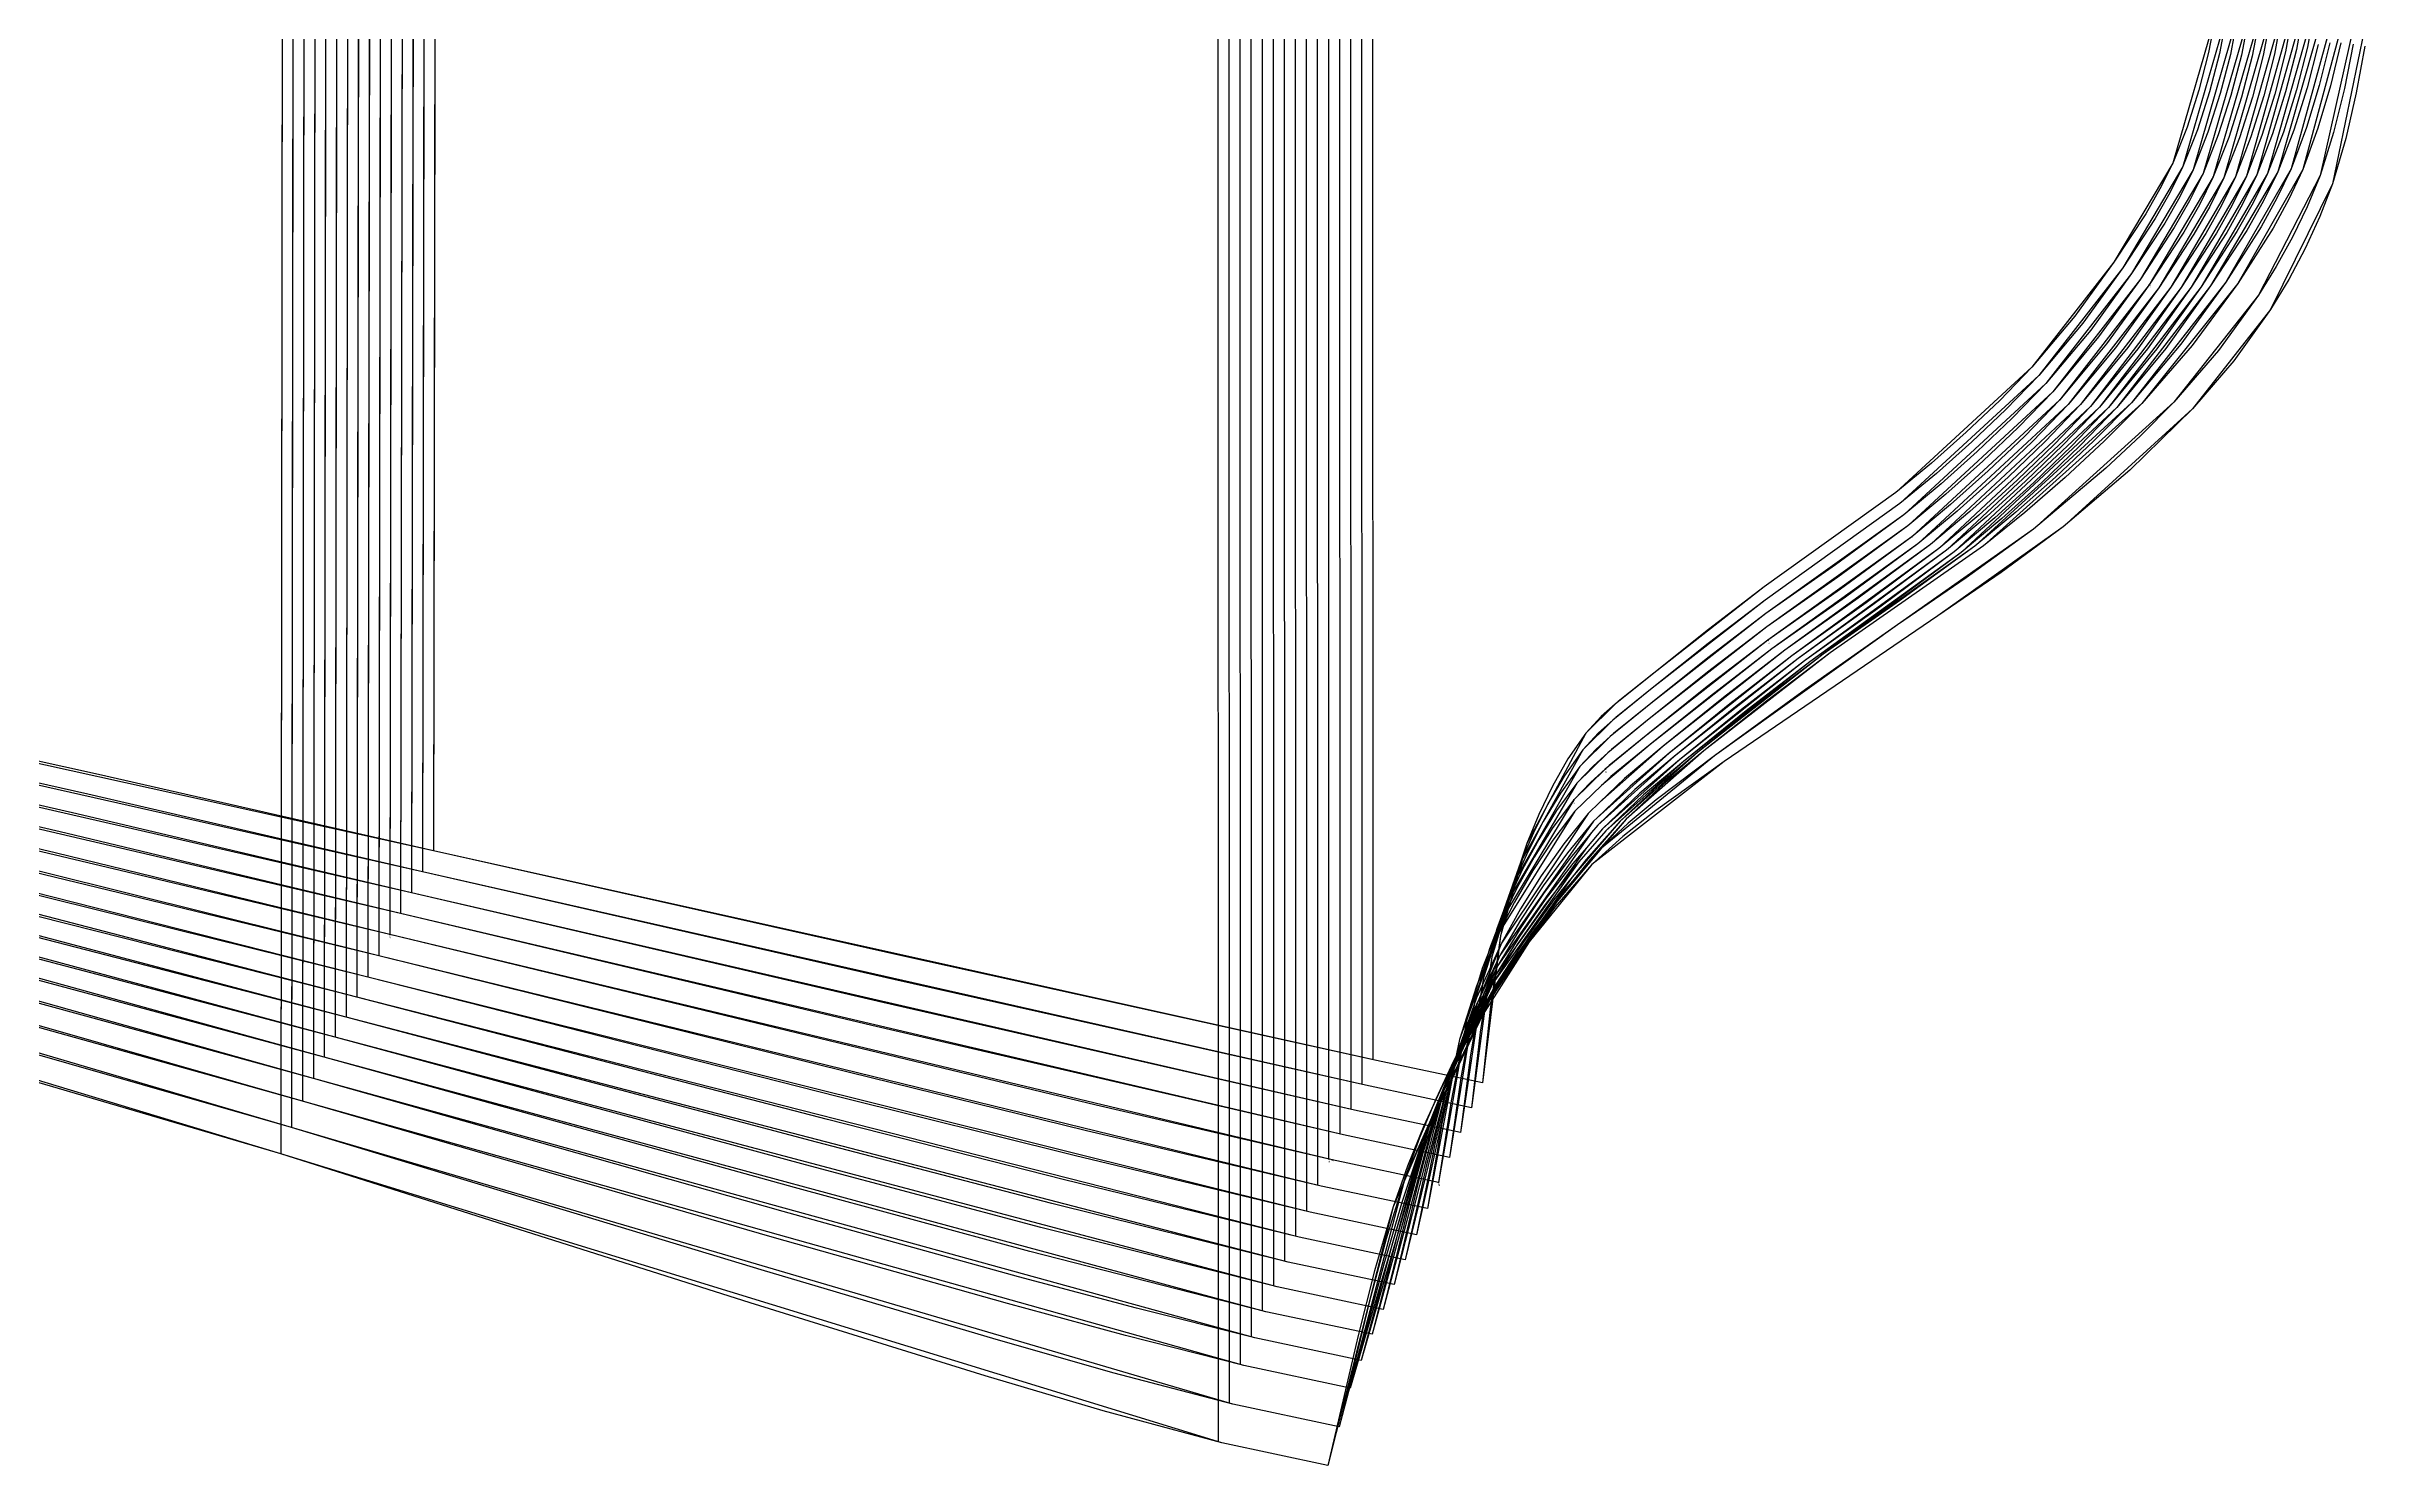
# Model space of a CAD drawing. Extents: x -839 to 1721, y -537 to 682.
# Drawn here: x 1036.1 to 1457.2, y -536.1 to -279.2 of the extents above; entities that cross this region are included whole.
import ezdxf
from ezdxf.enums import TextEntityAlignment as Align

# ---------------------------------------------------------------- set-up
doc = ezdxf.new("R2010")
doc.units = 0

# ---------------------------------------------------------------- blocks, each defined once
blk = doc.blocks.new('GMG1016S19-ST_42')
at = {"layer": '1'}
for points in [[(1428.7297, -273.4133), (1420.9269, -300.3144), (1410.2741, -318.2214), (1395.4329, -337.274), (1370.8177, -359.9485), (1346.9519, -377.0529), (1326.985, -392.6282), (1320.0177, -398.239), (1314.6787, -403.5095), (1304.031, -423.4993), (1299.2177, -440.1973), (1296.0173, -466.8368)], [(1296.0173, -466.8368), (1276.8022, -462.7576), (1106.1116, -424.8125), (984.7479, -398.0206), (865.0707, -378.1273), (792.4191, -367.1037)]]:
    blk.add_lwpolyline(points, dxfattribs=at)
at = {"layer": '8'}
blk.add_line((1106.6704, -109.9084), (1106.1116, -424.8125), dxfattribs=at)
blk.add_lwpolyline([(1276.1342, -71.6458), (1276.0986, -267.3274), (1276.1392, -462.6026)], dxfattribs=at)
at = {"layer": '84'}
for points in [[(1428.7297, -273.4133), (1427.4165, -280.3094), (1425.6436, -287.1039), (1423.5024, -293.7892), (1420.9269, -300.3144), (1418.6104, -304.9804), (1416.0247, -309.5016), (1410.2741, -318.2214), (1403.1875, -328.0156), (1395.4329, -337.274), (1389.5985, -343.276), (1383.5279, -349.0418), (1377.2769, -354.6196), (1370.8177, -359.9485), (1346.9519, -377.0529), (1336.8706, -384.7186), (1326.985, -392.6282), (1320.5308, -397.7767), (1320.0177, -398.239), (1317.4828, -400.525), (1314.6787, -403.5095), (1311.4605, -408.1679), (1308.6792, -413.1133), (1306.2078, -418.239), (1304.031, -423.4993), (1301.2471, -431.7366), (1299.2177, -440.1973), (1297.3558, -453.4764), (1296.0173, -466.8368)], [(1296.0173, -466.8368), (1276.8022, -462.7576), (1191.4226, -443.9413), (1106.1116, -424.8125), (1045.5123, -411.0152), (1015.172, -404.3223), (984.7479, -398.0206), (954.8978, -392.6637), (924.9792, -387.6904), (865.0707, -378.1273), (792.4191, -367.1037)]]:
    blk.add_lwpolyline(points, dxfattribs=at)
at = {"layer": '85'}
for points in [[(1276.1342, -71.6458), (1276.0986, -267.3274), (1276.1392, -462.6026)], [(1106.6704, -109.9084), (1106.1116, -424.8125)]]:
    blk.add_lwpolyline(points, dxfattribs=at)
at = {"layer": '1', "flags": 2}
blk.add_attdef('Dependency', text='', height=0.25, dxfattribs=at).set_placement((1296.0173, -466.8368), (1320.0177, -398.239), align=Align.ALIGNED)
blk = doc.blocks.new('GMG1016S19-ST_44')
at = {"layer": '1'}
for points in [[(1430.7313, -273.4133), (1422.7633, -300.9316), (1411.8743, -319.2527), (1396.7029, -338.7471), (1371.5315, -361.9526), (1347.1272, -379.4608), (1326.7157, -395.3968), (1319.5758, -401.1702), (1314.1326, -406.527), (1302.8905, -426.9156), (1297.7013, -444.0048), (1294.0183, -471.3377)], [(1294.0183, -471.3377), (1274.8032, -467.2584), (1104.133, -428.6047), (982.7794, -401.3099), (863.0844, -380.9239), (790.4201, -369.6031)]]:
    blk.add_lwpolyline(points, dxfattribs=at)
at = {"layer": '8'}
blk.add_line((1104.6918, -106.1136), (1104.133, -428.6047), dxfattribs=at)
blk.add_lwpolyline([(1274.1352, -67.1449), (1274.0996, -267.3325), (1274.1402, -467.1035)], dxfattribs=at)
at = {"layer": '84'}
for points in [[(1430.7313, -273.4133), (1429.3901, -280.4669), (1427.5791, -287.4188), (1425.3922, -294.2565), (1422.7633, -300.9316), (1420.396, -305.7043), (1417.7519, -310.3322), (1411.8743, -319.2527), (1404.6302, -329.2729), (1396.7029, -338.7471), (1390.7364, -344.8914), (1384.5287, -350.7893), (1378.1355, -356.4967), (1371.5315, -361.9526), (1347.1272, -379.4608), (1336.8198, -387.3043), (1326.7157, -395.3968), (1320.127, -400.6723), (1319.5758, -401.1702), (1317.0078, -403.4841), (1314.1326, -406.527), (1310.7721, -411.2819), (1307.8384, -416.3213), (1305.2146, -421.5486), (1302.8905, -426.9156), (1299.9111, -435.3383), (1297.7013, -444.0048), (1295.5905, -457.6242), (1294.0183, -471.3377)], [(1294.0183, -471.3377), (1274.8032, -467.2584), (1189.4236, -448.1272), (1104.133, -428.6047), (1043.5413, -414.556), (1013.201, -407.7361), (982.7794, -401.3099), (952.9242, -395.8311), (923.0005, -390.7333), (863.0844, -380.9239), (790.4201, -369.6031)]]:
    blk.add_lwpolyline(points, dxfattribs=at)
at = {"layer": '85'}
for points in [[(1274.1352, -67.1449), (1274.0996, -267.3325), (1274.1402, -467.1035)], [(1104.6918, -106.1136), (1104.133, -428.6047)]]:
    blk.add_lwpolyline(points, dxfattribs=at)
at = {"layer": '1', "flags": 2}
blk.add_attdef('Dependency', text='', height=0.25, dxfattribs=at).set_placement((1294.0183, -471.3377), (1319.5758, -401.1702), align=Align.ALIGNED)
blk = doc.blocks.new('GMG1016S19-ST_46')
at = {"layer": '1'}
for points in [[(1432.7302, -273.4133), (1424.5946, -301.5489), (1413.4694, -320.2839), (1397.9653, -340.2229), (1372.2401, -363.9592), (1347.2973, -381.8687), (1326.4389, -398.1628), (1319.1211, -404.1064), (1313.5839, -409.5446), (1301.7551, -430.3319), (1296.1798, -447.8148), (1292.0168, -475.8386)], [(1292.0168, -475.8386), (1272.8017, -471.7619), (1102.1543, -432.3995), (980.8084, -404.5992), (861.0982, -383.7204), (788.4186, -372.1024)]]:
    blk.add_lwpolyline(points, dxfattribs=at)
at = {"layer": '8'}
blk.add_line((1102.7131, -102.3189), (1102.1543, -432.3995), dxfattribs=at)
blk.add_lwpolyline([(1272.1337, -62.6415), (1272.0956, -267.3376), (1272.1387, -471.6044)], dxfattribs=at)
at = {"layer": '84'}
for points in [[(1432.7302, -273.4133), (1431.3612, -280.6243), (1429.5146, -287.7312), (1427.2819, -294.7239), (1424.5946, -301.5489), (1422.1765, -306.4282), (1419.474, -311.1628), (1413.4694, -320.2839), (1406.0678, -330.5328), (1397.9653, -340.2229), (1391.8693, -346.5068), (1385.5243, -352.5394), (1378.9864, -358.3712), (1372.2401, -363.9592), (1359.8627, -373.0372), (1347.2973, -381.8687), (1336.7665, -389.8875), (1326.4389, -398.1628), (1319.7206, -403.568), (1319.1211, -404.1064), (1316.5354, -406.4432), (1313.5839, -409.5446), (1310.0838, -414.3934), (1307.0002, -419.5319), (1304.2266, -424.8582), (1301.7551, -430.3319), (1298.5725, -438.9451), (1296.1798, -447.8148), (1293.8227, -461.7746), (1292.0168, -475.8386)], [(1292.0168, -475.8386), (1272.8017, -471.7619), (1187.4399, -452.2496), (1102.1543, -432.3995), (1041.5677, -418.0993), (1011.2299, -411.1524), (980.8084, -404.5992), (950.9532, -398.9959), (921.0244, -393.7763), (861.0982, -383.7204), (788.4186, -372.1024)]]:
    blk.add_lwpolyline(points, dxfattribs=at)
at = {"layer": '85'}
for points in [[(1272.1337, -62.6415), (1272.0956, -267.3376), (1272.1387, -471.6044)], [(1102.7131, -102.3189), (1102.1543, -432.3995)]]:
    blk.add_lwpolyline(points, dxfattribs=at)
at = {"layer": '1', "flags": 2}
blk.add_attdef('Dependency', text='', height=0.25, dxfattribs=at).set_placement((1292.0168, -475.8386), (1319.1211, -404.1064), align=Align.ALIGNED)
blk = doc.blocks.new('GMG1016S19-ST_48')
at = {"layer": '1'}
for points in [[(1434.7317, -273.4133), (1426.4285, -302.1661), (1415.0696, -321.3151), (1399.2353, -341.6961), (1372.9564, -365.9633), (1347.4726, -384.2767), (1326.1696, -400.9289), (1318.6614, -407.0528), (1313.0378, -412.5621), (1300.6198, -433.7457), (1294.666, -451.6248), (1290.0178, -480.3395)], [(1290.0178, -480.3395), (1270.8027, -476.2602), (1100.1756, -436.1892), (978.8398, -407.8859), (859.1144, -386.5169), (786.4196, -374.6018)]]:
    blk.add_lwpolyline(points, dxfattribs=at)
at = {"layer": '8'}
blk.add_line((1100.7344, -98.5241), (1100.1756, -436.1892), dxfattribs=at)
blk.add_lwpolyline([(1270.1347, -58.1407), (1270.0966, -267.3427), (1270.1398, -476.1053)], dxfattribs=at)
at = {"layer": '84'}
for points in [[(1434.7317, -273.4133), (1433.3348, -280.7818), (1431.4501, -288.0462), (1429.1691, -295.1912), (1426.4285, -302.1661), (1423.9596, -307.1546), (1421.2012, -311.9908), (1415.0696, -321.3151), (1407.5106, -331.7901), (1399.2353, -341.6961), (1393.0072, -348.1198), (1386.5251, -354.2894), (1379.8449, -360.2482), (1372.9564, -365.9633), (1360.3097, -375.2444), (1347.4726, -384.2767), (1336.7157, -392.4707), (1326.1696, -400.9289), (1319.3167, -406.461), (1318.6614, -407.0528), (1316.063, -409.4023), (1313.0378, -412.5621), (1309.3955, -417.5075), (1306.162, -422.7399), (1303.236, -428.1653), (1300.6198, -433.7457), (1297.239, -442.5468), (1294.666, -451.6248), (1292.06, -465.925), (1290.0178, -480.3395)], [(1290.0178, -480.3395), (1270.8027, -476.2602), (1185.4409, -456.4355), (1100.1756, -436.1892), (1039.5941, -421.635), (1009.2589, -414.5661), (978.8398, -407.8859), (948.9822, -402.1608), (919.0508, -396.8192), (859.1144, -386.5169), (786.4196, -374.6018)]]:
    blk.add_lwpolyline(points, dxfattribs=at)
at = {"layer": '85'}
for points in [[(1270.1347, -58.1407), (1270.0966, -267.3427), (1270.1398, -476.1053)], [(1100.7344, -98.5241), (1100.1756, -436.1892)]]:
    blk.add_lwpolyline(points, dxfattribs=at)
at = {"layer": '1', "flags": 2}
blk.add_attdef('Dependency', text='', height=0.25, dxfattribs=at).set_placement((1290.0178, -480.3395), (1318.6614, -407.0528), align=Align.ALIGNED)
blk = doc.blocks.new('GMG1016S19-ST_50')
at = {"layer": '1'}
for points in [[(1436.7333, -273.4133), (1428.2649, -302.7833), (1416.6673, -322.3464), (1400.5027, -343.1693), (1373.6701, -367.9673), (1347.6479, -386.6846), (1325.9004, -403.6975), (1318.1965, -410.0094), (1312.4943, -415.5822), (1299.4844, -437.162), (1293.1496, -455.4297), (1288.0188, -484.8403)], [(1288.0188, -484.8403), (1268.8037, -480.7611), (1098.1995, -439.9814), (976.8739, -411.1727), (857.1307, -389.3135), (784.4206, -377.1012)]]:
    blk.add_lwpolyline(points, dxfattribs=at)
at = {"layer": '2'}
for p in [(1098.1995, -439.9814), (1268.1408, -480.6062), (1288.0188, -484.8403), (1288.0188, -484.8403)]:
    blk.add_point(p, dxfattribs=at)
at = {"layer": '3'}
for p in [(1428.2649, -302.7833), (1416.6673, -322.3464), (1400.5027, -343.1693), (1373.6701, -367.9673), (1347.6479, -386.6846), (1325.9004, -403.6975), (1318.1965, -410.0094), (1312.4943, -415.5822), (1299.4844, -437.162), (1098.1995, -439.9814), (1293.1496, -455.4297), (1268.8037, -480.7611)]:
    blk.add_point(p, dxfattribs=at)
at = {"layer": '4'}
blk.add_point((1318.1965, -410.0094, -3.998), dxfattribs=at)
at = {"layer": '8'}
blk.add_line((1098.7583, -94.7293), (1098.1995, -439.9814), dxfattribs=at)
blk.add_lwpolyline([(1268.1357, -53.6423), (1268.0976, -267.3452), (1268.1408, -480.6062)], dxfattribs=at)
at = {"layer": '84'}
for points in [[(1436.7333, -273.4133), (1435.3109, -280.9418), (1433.3881, -288.3586), (1431.064, -295.6586), (1428.2649, -302.7833), (1425.7452, -307.8785), (1422.9284, -312.8214), (1416.6673, -322.3464), (1408.9508, -333.0499), (1400.5027, -343.1693), (1394.1451, -349.7326), (1387.5284, -356.0369), (1380.706, -362.1279), (1373.6701, -367.9673), (1360.7593, -377.4542), (1347.6479, -386.6846), (1336.6674, -395.0564), (1325.9004, -403.6975), (1318.9154, -409.3592), (1318.1965, -410.0094), (1315.593, -412.3614), (1312.4943, -415.5822), (1308.7097, -420.6241), (1305.3238, -425.9504), (1302.2504, -431.4749), (1299.4844, -437.162), (1295.9055, -446.1485), (1293.1496, -455.4297), (1290.2972, -470.0728), (1288.0188, -484.8403)], [(1288.0188, -484.8403), (1268.8037, -480.7611), (1226.0885, -470.8424), (1183.4445, -460.624), (1098.1995, -439.9814), (1037.6282, -425.1757), (1007.2955, -417.9774), (976.8739, -411.1727), (947.0136, -405.3256), (917.0772, -399.8596), (857.1307, -389.3135), (784.4206, -377.1012)]]:
    blk.add_lwpolyline(points, dxfattribs=at)
at = {"layer": '85'}
for points in [[(1268.1357, -53.6423), (1268.0976, -267.3452), (1268.1408, -480.6062)], [(1098.7583, -94.7293), (1098.1995, -439.9814)]]:
    blk.add_lwpolyline(points, dxfattribs=at)
at = {"layer": '1'}
for s, p in [('# 11', (1416.6673, -322.3464)), ('# 12', (1347.6479, -386.6846)), ('# 13', (1318.1965, -410.0094)), ('# 14', (1312.4943, -415.5822)), ('# 16', (1098.1995, -439.9814)), ('# 15', (1268.8037, -480.7611)), ('# 15', (1288.0188, -484.8403)), ('# 15', (1288.0188, -484.8403))]:
    blk.add_text(s, height=0.25, rotation=270, dxfattribs=at).set_placement(p)
at = {"layer": '1', "flags": 2}
blk.add_attdef('Dependency', text='', height=0.25, dxfattribs=at).set_placement((1288.0188, -484.8403), (1318.1965, -410.0094), align=Align.ALIGNED)
at = {"layer": '8'}
for s, p in [('# 16', (1098.1995, -439.9814)), ('# 15', (1268.1408, -480.6062))]:
    blk.add_text(s, height=0.25, rotation=270, dxfattribs=at).set_placement(p)
blk = doc.blocks.new('GMG1016S19-ST_52')
at = {"layer": '1'}
for points in [[(1438.7348, -273.1644), (1430.1623, -302.9966), (1418.4046, -322.8721), (1402.0089, -344.0354), (1374.7852, -369.2449), (1348.3819, -388.2772), (1326.3144, -405.572), (1317.5006, -413.0218), (1312.7203, -417.6497), (1298.7757, -439.9789), (1291.8567, -458.9577), (1286.0173, -489.5927)], [(1286.0173, -489.5927), (1266.8022, -485.5134), (1096.226, -443.8498), (974.9105, -414.4112), (855.1469, -391.9373), (782.4217, -379.3516)]]:
    blk.add_lwpolyline(points, dxfattribs=at)
at = {"layer": '8'}
blk.add_line((1096.7771, -90.6882), (1096.226, -443.8498), dxfattribs=at)
blk.add_lwpolyline([(1266.1367, -48.89), (1266.0935, -267.3528), (1266.1392, -485.3585)], dxfattribs=at)
at = {"layer": '84'}
for points in [[(1438.7348, -273.1644), (1437.2946, -280.8072), (1435.349, -288.3434), (1432.9944, -295.7577), (1430.1623, -302.9966), (1427.6071, -308.1706), (1424.7521, -313.1922), (1418.4046, -322.8721), (1410.5764, -333.7484), (1402.0089, -344.0354), (1395.5599, -350.7055), (1388.8441, -357.1139), (1381.9252, -363.3064), (1374.7852, -369.2449), (1361.6839, -378.8893), (1348.3819, -388.2772), (1337.2389, -396.7887), (1326.3144, -405.572), (1319.2456, -411.3353), (1317.5006, -413.0218), (1312.7203, -417.6497), (1308.702, -422.8694), (1305.08, -428.3787), (1301.7678, -434.0911), (1298.7757, -439.9789), (1294.8895, -449.3057), (1291.8567, -458.9577), (1288.6386, -474.2054), (1286.0173, -489.5927)], [(1286.0173, -489.5927), (1266.8022, -485.5134), (1224.0819, -475.4271), (1181.443, -464.9826), (1096.226, -443.8498), (1035.6597, -428.7267), (1005.3295, -421.3734), (974.9105, -414.4112), (945.0452, -408.4092), (915.1036, -402.7907), (855.1469, -391.9373), (782.4217, -379.3516)]]:
    blk.add_lwpolyline(points, dxfattribs=at)
at = {"layer": '85'}
for points in [[(1266.1367, -48.89), (1266.0935, -267.3528), (1266.1392, -485.3585)], [(1096.7771, -90.6882), (1096.226, -443.8498)]]:
    blk.add_lwpolyline(points, dxfattribs=at)
at = {"layer": '1', "flags": 2}
blk.add_attdef('Dependency', text='', height=0.25, dxfattribs=at).set_placement((1286.0173, -489.5927), (1317.5006, -413.0218), align=Align.ALIGNED)
blk = doc.blocks.new('GMG1016S19-ST_54')
at = {"layer": '1'}
for points in [[(1440.7338, -272.9129), (1432.2654, -302.8112), (1420.5713, -322.7528), (1404.239, -344.0024), (1377.0814, -369.3415), (1350.7187, -388.4956), (1328.6944, -405.892), (1317.2237, -416.0089), (1315.1282, -418.0332), (1299.4006, -441.5257), (1291.331, -461.6578), (1284.0183, -494.3425)], [(1284.0183, -494.3425), (1264.8032, -490.2632), (1094.2524, -447.7131), (972.9496, -417.6446), (853.1657, -394.556), (780.4201, -381.5995)]]:
    blk.add_lwpolyline(points, dxfattribs=at)
at = {"layer": '8'}
blk.add_line((1094.7985, -86.642), (1094.2524, -447.7131), dxfattribs=at)
blk.add_lwpolyline([(1264.1352, -44.1402), (1264.0946, -267.3554), (1264.1403, -490.1083)], dxfattribs=at)
at = {"layer": '84'}
for points in [[(1440.7338, -272.9129), (1439.3139, -280.571), (1437.3962, -288.1224), (1435.0721, -295.5519), (1432.2654, -302.8112), (1429.728, -308.003), (1426.8882, -313.0398), (1420.5713, -322.7528), (1412.7785, -333.6722), (1404.239, -344.0024), (1397.8078, -350.7055), (1391.1098, -357.1469), (1384.2061, -363.3699), (1377.0814, -369.3415), (1364.0029, -379.0493), (1350.7187, -388.4956), (1339.5986, -397.0579), (1328.6944, -405.892), (1321.6662, -411.7163), (1317.2237, -416.0089), (1315.1282, -418.0332), (1310.6858, -423.54), (1306.6091, -429.3312), (1302.8422, -435.3332), (1299.4006, -441.5257), (1294.9124, -451.4063), (1291.331, -461.6578), (1287.3559, -477.9163), (1284.0183, -494.3425)], [(1284.0183, -494.3425), (1264.8032, -490.2632), (1222.0728, -480.0093), (1179.444, -469.3438), (1094.2524, -447.7131), (1033.6962, -432.2776), (1003.3686, -424.7643), (972.9496, -417.6446), (943.0817, -411.4902), (913.1377, -405.7168), (853.1657, -394.556), (780.4201, -381.5995)]]:
    blk.add_lwpolyline(points, dxfattribs=at)
at = {"layer": '85'}
for points in [[(1264.1352, -44.1402), (1264.0946, -267.3554), (1264.1403, -490.1083)], [(1094.7985, -86.642), (1094.2524, -447.7131)]]:
    blk.add_lwpolyline(points, dxfattribs=at)
at = {"layer": '1', "flags": 2}
blk.add_attdef('Dependency', text='', height=0.25, dxfattribs=at).set_placement((1284.0183, -494.3425), (1317.2237, -416.0089), align=Align.ALIGNED)
blk = doc.blocks.new('GMG1016S19-ST_56')
at = {"layer": '1'}
for points in [[(1442.7327, -272.4125), (1434.2466, -302.6665), (1422.4737, -322.8594), (1406.0094, -344.3885), (1378.6104, -370.0831), (1352.0014, -389.5192), (1329.7764, -407.1621), (1316.7361, -418.8511), (1316.0884, -419.4734), (1299.1542, -443.7889), (1290.3099, -464.7337), (1282.0168, -498.8433)], [(1282.0168, -498.8433), (1262.8017, -494.7641), (1092.2762, -451.3301), (970.9862, -420.6317), (851.1794, -396.9284), (778.4186, -383.5985)]]:
    blk.add_lwpolyline(points, dxfattribs=at)
at = {"layer": '8'}
blk.add_line((1092.8122, -82.672), (1092.2762, -451.3301), dxfattribs=at)
blk.add_lwpolyline([(1262.1337, -39.6367), (1262.0905, -267.3605), (1262.1388, -494.6092)], dxfattribs=at)
at = {"layer": '84'}
for points in [[(1442.7327, -272.4125), (1441.3129, -280.1595), (1439.3927, -287.7998), (1437.0635, -295.3182), (1434.2466, -302.6665), (1431.6964, -307.9217), (1428.8364, -313.022), (1422.4737, -322.8594), (1414.62, -333.9212), (1406.0094, -344.3885), (1399.5248, -351.183), (1392.7684, -357.7133), (1385.8012, -364.0278), (1378.6104, -370.0831), (1365.4101, -379.9332), (1352.0014, -389.5192), (1340.7797, -398.2035), (1329.7764, -407.1621), (1322.7051, -413.0853), (1316.7361, -418.8511), (1316.0884, -419.4734), (1311.3538, -425.1859), (1306.9723, -431.1752), (1302.8956, -437.3779), (1299.1542, -443.7889), (1294.2621, -454.0581), (1290.3099, -464.7337), (1285.8319, -481.6933), (1282.0168, -498.8433)], [(1282.0168, -498.8433), (1262.8017, -494.7641), (1220.0662, -484.345), (1177.4425, -473.4535), (1092.2762, -451.3301), (1031.7303, -435.5796), (1001.4052, -427.9088), (970.9862, -420.6317), (941.1158, -414.3223), (911.1666, -408.3965), (851.1794, -396.9284), (778.4186, -383.5985)]]:
    blk.add_lwpolyline(points, dxfattribs=at)
at = {"layer": '85'}
for points in [[(1262.1337, -39.6367), (1262.0905, -267.3605), (1262.1388, -494.6092)], [(1092.8122, -82.672), (1092.2762, -451.3301)]]:
    blk.add_lwpolyline(points, dxfattribs=at)
at = {"layer": '1', "flags": 2}
blk.add_attdef('Dependency', text='', height=0.25, dxfattribs=at).set_placement((1282.0168, -498.8433), (1316.7361, -418.8511), align=Align.ALIGNED)
blk = doc.blocks.new('GMG1016S19-ST_58')
at = {"layer": '1'}
for points in [[(1444.7343, -271.9121), (1436.1516, -302.4201), (1424.2619, -322.7807), (1407.6427, -344.485), (1379.9897, -370.3854), (1353.1368, -389.9739), (1330.7086, -407.7564), (1316.8935, -420.1643), (1315.7454, -421.5258), (1298.7529, -445.5668), (1289.1771, -467.5175), (1280.0178, -503.3442)], [(1280.0178, -503.3442), (1260.8027, -499.265), (1090.3052, -454.9445), (969.0253, -423.6162), (849.2008, -399.2982), (776.4196, -385.5974)]]:
    blk.add_lwpolyline(points, dxfattribs=at)
at = {"layer": '8'}
blk.add_line((1090.831, -78.6994), (1090.3052, -454.9445), dxfattribs=at)
blk.add_lwpolyline([(1260.1347, -35.1359), (1260.0915, -267.3655), (1260.1398, -499.1101)], dxfattribs=at)
at = {"layer": '84'}
for points in [[(1444.7343, -271.9121), (1443.2966, -279.7252), (1441.3535, -287.429), (1438.9989, -295.0109), (1436.1516, -302.4201), (1433.5735, -307.721), (1430.6881, -312.862), (1424.2619, -322.7807), (1416.3345, -333.9313), (1407.6427, -344.485), (1401.0945, -351.3354), (1394.2772, -357.9165), (1387.2465, -364.2818), (1379.9897, -370.3854), (1366.6674, -380.3117), (1353.1368, -389.9739), (1341.8109, -398.7267), (1330.7086, -407.7564), (1323.5788, -413.733), (1316.8935, -420.1643), (1315.7454, -421.5258), (1311.8516, -426.1359), (1307.1602, -432.3919), (1302.7813, -438.8689), (1298.7529, -445.5668), (1293.4722, -456.3212), (1289.1771, -467.5175), (1286.5659, -476.3796), (1284.2469, -485.328), (1280.0178, -503.3442)], [(1280.0178, -503.3442), (1260.8027, -499.265), (1218.057, -488.6783), (1175.4409, -477.5632), (1090.3052, -454.9445), (1029.7643, -438.879), (999.4418, -431.0507), (969.0253, -423.6162), (939.1523, -417.1544), (909.1956, -411.0736), (849.2008, -399.2982), (776.4196, -385.5974)]]:
    blk.add_lwpolyline(points, dxfattribs=at)
at = {"layer": '85'}
for points in [[(1260.1347, -35.1359), (1260.0915, -267.3655), (1260.1398, -499.1101)], [(1090.831, -78.6994), (1090.3052, -454.9445)]]:
    blk.add_lwpolyline(points, dxfattribs=at)
at = {"layer": '1', "flags": 2}
blk.add_attdef('Dependency', text='', height=0.25, dxfattribs=at).set_placement((1280.0178, -503.3442), (1315.7454, -421.5258), align=Align.ALIGNED)
blk = doc.blocks.new('GMG1016S19-ST_60')
at = {"layer": '1'}
for points in [[(1446.7333, -271.4117), (1438.0592, -302.1762), (1426.0526, -322.702), (1409.2784, -344.5841), (1381.3664, -370.6902), (1354.2696, -390.4311), (1331.6382, -408.3508), (1317.6987, -420.8552), (1314.7879, -424.2486), (1298.3515, -447.3423), (1288.0417, -470.3014), (1278.0163, -507.8451)], [(1278.0163, -507.8451), (1258.8012, -503.7659), (1088.3342, -458.5589), (967.0644, -426.6032), (847.217, -401.6706), (774.4181, -387.5964)]]:
    blk.add_lwpolyline(points, dxfattribs=at)
at = {"layer": '8'}
blk.add_line((1088.8447, -74.7294), (1088.3342, -458.5589), dxfattribs=at)
blk.add_lwpolyline([(1258.1332, -30.6375), (1258.09, -267.3706), (1258.1383, -503.6109)], dxfattribs=at)
at = {"layer": '84'}
for points in [[(1446.7333, -271.4117), (1445.2829, -279.2908), (1443.3169, -287.0582), (1440.937, -294.7061), (1438.0592, -302.1762), (1435.4582, -307.5204), (1432.5423, -312.7045), (1426.0526, -322.702), (1418.049, -333.9466), (1409.2784, -344.5841), (1402.6693, -351.4903), (1395.7859, -358.1248), (1388.6892, -364.5383), (1381.3664, -370.6902), (1367.9247, -380.6952), (1354.2696, -390.4311), (1342.8422, -399.2525), (1331.6382, -408.3508), (1324.4551, -414.3807), (1317.6987, -420.8552), (1314.7879, -424.2486), (1312.3495, -427.0858), (1307.3508, -433.606), (1302.6695, -440.3573), (1298.3515, -447.3423), (1295.3772, -452.8922), (1292.6823, -458.5843), (1288.0417, -470.3014), (1285.1994, -479.5851), (1282.6645, -488.9602), (1278.0163, -507.8451)], [(1278.0163, -507.8451), (1258.8012, -503.7659), (1216.0479, -493.0115), (1173.4394, -481.6704), (1088.3342, -458.5589), (1027.8009, -442.1785), (997.4809, -434.1953), (967.0644, -426.6032), (937.1889, -419.9865), (907.2271, -413.7534), (847.217, -401.6706), (774.4181, -387.5964)]]:
    blk.add_lwpolyline(points, dxfattribs=at)
at = {"layer": '85'}
for points in [[(1258.1332, -30.6375), (1258.09, -267.3706), (1258.1383, -503.6109)], [(1088.8447, -74.7294), (1088.3342, -458.5589)]]:
    blk.add_lwpolyline(points, dxfattribs=at)
at = {"layer": '1', "flags": 2}
blk.add_attdef('Dependency', text='', height=0.25, dxfattribs=at).set_placement((1278.0163, -507.8451), (1314.7879, -424.2486), align=Align.ALIGNED)
blk = doc.blocks.new('GMG1016S19-ST_62')
at = {"layer": '1'}
for points in [[(1448.7348, -270.9114), (1439.9108, -301.8968), (1427.7595, -322.5546), (1410.7948, -344.5663), (1382.5983, -370.807), (1355.2348, -390.6292), (1332.3825, -408.6327), (1318.3007, -421.1956), (1313.4468, -426.7886), (1297.7927, -448.9044), (1286.8047, -472.9633), (1276.0173, -512.346)], [(1276.0173, -512.346), (1256.8022, -508.2693), (1086.3581, -462.1734), (965.1035, -429.5903), (845.2359, -404.0404), (772.4191, -389.598)]]:
    blk.add_lwpolyline(points, dxfattribs=at)
at = {"layer": '8'}
blk.add_line((1086.861, -70.7568), (1086.3581, -462.1734), dxfattribs=at)
blk.add_lwpolyline([(1256.1342, -26.1366), (1256.0885, -267.3782), (1256.1393, -508.1144)], dxfattribs=at)
at = {"layer": '84'}
for points in [[(1447.254, -278.8489), (1445.255, -286.6746), (1442.8318, -294.3734), (1439.9108, -301.8968), (1437.2743, -307.274), (1434.3228, -312.4912), (1427.7595, -322.5546), (1419.6645, -333.8627), (1410.7948, -344.5663), (1404.1171, -351.5081), (1397.1626, -358.1756), (1389.9947, -364.6221), (1382.5983, -370.807), (1369.022, -380.8527), (1355.2348, -390.6292), (1343.6956, -399.4887), (1332.3825, -408.6327), (1325.1282, -414.6932), (1318.3007, -421.1956), (1313.4468, -426.7886), (1312.6416, -427.7132), (1307.3457, -434.5306), (1302.38, -441.5917), (1297.7927, -448.9044), (1294.6279, -454.7134), (1291.7577, -460.6773), (1286.8047, -472.9633), (1283.7542, -482.6966), (1281.0262, -492.5315), (1276.0173, -512.346)], [(1276.0173, -512.346), (1256.8022, -508.2693), (1214.0388, -497.3473), (1171.4379, -485.7801), (1086.3581, -462.1734), (1025.8349, -445.478), (995.5175, -437.3372), (965.1035, -429.5903), (935.223, -422.8186), (905.256, -416.4305), (845.2359, -404.0404), (772.4191, -389.598)]]:
    blk.add_lwpolyline(points, dxfattribs=at)
at = {"layer": '85'}
for points in [[(1256.1342, -26.1366), (1256.0885, -267.3782), (1256.1393, -508.1144)], [(1086.861, -70.7568), (1086.3581, -462.1734)]]:
    blk.add_lwpolyline(points, dxfattribs=at)
at = {"layer": '1', "flags": 2}
blk.add_attdef('Dependency', text='', height=0.25, dxfattribs=at).set_placement((1276.0173, -512.346), (1313.4468, -426.7886), align=Align.ALIGNED)
blk = doc.blocks.new('GMG1016S19-ST_64')
at = {"layer": '1'}
for points in [[(1450.7338, -270.6624), (1442.3238, -301.3406), (1430.5255, -321.8562), (1413.4288, -343.6849), (1385.0976, -369.6463), (1357.6453, -389.2144), (1334.9199, -407.0198), (1320.9144, -419.4531), (1312.2123, -429.5775), (1298.4074, -449.0238), (1286.2154, -474.7972), (1274.0158, -517.0983)], [(1274.0158, -517.0983), (1254.8007, -513.0191), (1084.387, -466.0418), (963.1401, -432.8262), (843.2521, -406.6642), (770.4176, -391.8458)]]:
    blk.add_lwpolyline(points, dxfattribs=at)
at = {"layer": '8'}
blk.add_line((1084.8823, -66.7157), (1084.387, -466.0418), dxfattribs=at)
blk.add_lwpolyline([(1254.1327, -21.3843), (1254.0869, -267.3808), (1254.1378, -512.8642)], dxfattribs=at)
at = {"layer": '84'}
for points in [[(1449.3317, -278.5111), (1447.4318, -286.2555), (1445.1203, -293.8831), (1442.3238, -301.3406), (1439.7838, -306.6847), (1436.9289, -311.8714), (1430.5255, -321.8562), (1422.3848, -333.0931), (1413.4288, -343.6849), (1406.713, -350.5582), (1399.7255, -357.1596), (1392.5246, -363.535), (1385.0976, -369.6463), (1371.4705, -379.5548), (1357.6453, -389.2144), (1346.167, -397.9698), (1334.9199, -407.0198), (1327.7165, -413.0244), (1320.9144, -419.4531), (1314.7396, -426.4127), (1312.2123, -429.5775), (1308.9306, -433.6873), (1303.4696, -441.2184), (1298.4074, -449.0238), (1294.9124, -455.2417), (1291.7323, -461.6273), (1288.824, -468.15), (1286.2154, -474.7972), (1282.7864, -485.2467), (1279.7054, -495.8106), (1274.0158, -517.0983)], [(1274.0158, -517.0983), (1254.8007, -513.0191), (1233.3758, -507.6343), (1212.0296, -501.9294), (1169.4364, -490.1413), (1084.387, -466.0418), (1023.869, -449.0314), (993.5566, -440.7307), (963.1401, -432.8262), (933.2595, -425.9022), (903.2876, -419.3617), (843.2521, -406.6642), (770.4176, -391.8458)]]:
    blk.add_lwpolyline(points, dxfattribs=at)
at = {"layer": '85'}
for points in [[(1254.1327, -21.3843), (1254.0869, -267.3808), (1254.1378, -512.8642)], [(1084.8823, -66.7157), (1084.387, -466.0418)]]:
    blk.add_lwpolyline(points, dxfattribs=at)
at = {"layer": '1', "flags": 2}
blk.add_attdef('Dependency', text='', height=0.25, dxfattribs=at).set_placement((1274.0158, -517.0983), (1312.2123, -429.5775), align=Align.ALIGNED)
blk = doc.blocks.new('GMG1016S19-ST_66')
at = {"layer": '1'}
for points in [[(1452.7353, -270.6624), (1444.4422, -301.4803), (1432.7023, -322.1178), (1415.3338, -343.8526), (1386.6496, -369.6234), (1358.9102, -388.9884), (1336.0604, -406.7201), (1321.971, -419.1102), (1310.5537, -432.4757), (1298.0671, -450.2633), (1285.08, -477.4515), (1272.0168, -522.0996)], [(1272.0168, -522.0996), (1252.8017, -518.0204), (1082.4109, -470.1566), (961.1792, -436.3111), (841.2709, -409.5344), (768.4186, -394.3452)]]:
    blk.add_lwpolyline(points, dxfattribs=at)
at = {"layer": '8'}
blk.add_line((1082.9087, -62.5984), (1082.4109, -470.1566), dxfattribs=at)
blk.add_lwpolyline([(1252.1337, -16.3831), (1252.088, -267.3859), (1252.1388, -517.8654)], dxfattribs=at)
at = {"layer": '84'}
for points in [[(1451.3561, -278.5415), (1449.4866, -286.3216), (1447.2082, -293.9822), (1444.4422, -301.4803), (1441.9301, -306.86), (1439.098, -312.0822), (1432.7023, -322.1178), (1424.4448, -333.3268), (1415.3338, -343.8526), (1408.524, -350.6801), (1401.4501, -357.2384), (1394.168, -363.5731), (1386.6496, -369.6234), (1358.9102, -388.9884), (1347.3634, -397.698), (1336.0604, -406.7201), (1328.8138, -412.7018), (1321.971, -419.1102), (1315.4153, -426.4381), (1310.5537, -432.4757), (1309.2481, -434.0988), (1303.4468, -442.0363), (1298.0671, -450.2633), (1294.3485, -456.8191), (1290.9627, -463.5551), (1287.8613, -470.436), (1285.08, -477.4515), (1281.4148, -488.4801), (1278.1128, -499.6282), (1272.0168, -522.0996)], [(1272.0168, -522.0996), (1252.8017, -518.0204), (1231.3666, -512.5644), (1210.0179, -506.7656), (1167.4323, -494.7489), (1082.4109, -470.1566), (1021.903, -452.8313), (991.5932, -444.373), (961.1792, -436.3111), (931.2936, -429.2321), (901.3165, -422.5392), (841.2709, -409.5344), (768.4186, -394.3452)]]:
    blk.add_lwpolyline(points, dxfattribs=at)
at = {"layer": '85'}
for points in [[(1252.1337, -16.3831), (1252.088, -267.3859), (1252.1388, -517.8654)], [(1082.9087, -62.5984), (1082.4109, -470.1566)]]:
    blk.add_lwpolyline(points, dxfattribs=at)
at = {"layer": '1', "flags": 2}
blk.add_attdef('Dependency', text='', height=0.25, dxfattribs=at).set_placement((1272.0168, -522.0996), (1310.5537, -432.4757), align=Align.ALIGNED)
blk = doc.blocks.new('GMG1016S19-ST_68')
at = {"layer": '1'}
for points in [[(1275.3798, -19.3422), (1287.5591, -45.9715), (1308.8519, -75.4253), (1332.0065, -97.4344), (1352.5882, -114.0841), (1382.263, -137.7417), (1402.9513, -155.7655), (1430.2029, -187.099), (1441.7955, -209.0725), (1453.5582, -246.4944), (1455.2473, -257.523), (1455.2473, -257.523), (1454.7343, -270.6624), (1447.5765, -302.5725), (1436.4488, -324.2082), (1421.0894, -343.5833), (1395.6894, -366.5856), (1371.1098, -383.8906), (1338.0086, -407.6243), (1317.5133, -424.3121), (1307.1704, -436.7658), (1294.3104, -456.2399), (1281.9711, -483.8954), (1270.0178, -529.0998)], [(1270.0178, -529.0998), (1250.8027, -525.0206), (1080.4475, -474.9191), (959.231, -440.1922), (839.2948, -412.5545), (766.4197, -396.8446)]]:
    blk.add_lwpolyline(points, dxfattribs=at)
at = {"layer": '8'}
blk.add_line((1080.9428, -58.1584), (1080.4475, -474.9191), dxfattribs=at)
blk.add_lwpolyline([(1250.1347, -9.3828), (1250.0865, -267.3935), (1250.1398, -524.8656)], dxfattribs=at)
at = {"layer": '84'}
for points in [[(1453.6014, -278.7803), (1452.0012, -286.8245), (1450.0327, -294.7696), (1447.5765, -302.5725), (1445.2677, -308.2062), (1442.6108, -313.6875), (1439.6619, -319.024), (1436.4488, -324.2082), (1429.1971, -334.231), (1421.0894, -343.5833), (1415.0595, -349.6717), (1408.7984, -355.5264), (1395.6894, -366.5856), (1383.5279, -375.4044), (1371.1098, -383.8906), (1354.4551, -395.6178), (1338.0086, -407.6243), (1327.4142, -415.5822), (1322.3317, -419.8036), (1317.5133, -424.3121), (1311.0058, -431.7416), (1307.1704, -436.7658), (1305.0089, -439.6004), (1299.4361, -447.7767), (1294.3104, -456.2399), (1290.7519, -462.9278), (1287.521, -469.7807), (1284.5847, -476.7758), (1281.9711, -483.8954), (1278.5776, -495.0715), (1275.5525, -506.3617), (1270.0178, -529.0998)], [(1270.0178, -529.0998), (1250.8027, -525.0206), (1229.3423, -519.3716), (1207.9936, -513.3086), (1165.4257, -500.7026), (1080.4475, -474.9191), (1019.9625, -457.1112), (989.6526, -448.4523), (959.231, -440.1922), (929.3403, -432.9024), (899.3582, -425.9885), (839.2948, -412.5545), (766.4197, -396.8446)]]:
    blk.add_lwpolyline(points, dxfattribs=at)
at = {"layer": '85'}
for points in [[(1250.1347, -9.3828), (1250.0865, -267.3935), (1250.1398, -524.8656)], [(1080.9428, -58.1584), (1080.4475, -474.9191)]]:
    blk.add_lwpolyline(points, dxfattribs=at)
at = {"layer": '1', "flags": 2}
blk.add_attdef('Dependency', text='', height=0.25, dxfattribs=at).set_placement((1270.0178, -529.0998), (1307.1704, -436.7658), align=Align.ALIGNED)
blk = doc.blocks.new('GMG1016S19-ST_70')
at = {"layer": '1'}
for points in [[(1273.4595, -13.4697), (1285.9614, -42.2123), (1307.719, -72.1945), (1331.435, -94.6328), (1352.5069, -111.6), (1382.8903, -135.7123), (1404.0765, -154.0815), (1432.0013, -186.0424), (1443.7132, -208.3537), (1455.5597, -246.3318), (1457.2488, -257.5205), (1457.2488, -257.5205), (1456.7358, -270.6624), (1449.8422, -304.0609), (1438.6256, -326.8193), (1424.4829, -344.7974), (1401.0615, -366.1614), (1378.3793, -382.2548), (1339.751, -408.6734), (1315.7886, -427.3195), (1304.4221, -441.2895), (1292.2174, -460.5706), (1279.8121, -489.2777), (1268.0163, -536.1001)], [(1268.0163, -536.1001), (1248.8012, -532.0208), (1078.4866, -479.6791), (957.288, -444.0708), (837.3187, -415.5745), (764.4181, -399.3439)]]:
    blk.add_lwpolyline(points, dxfattribs=at)
at = {"layer": '8'}
blk.add_line((1078.9717, -53.716), (1078.4866, -479.6791), dxfattribs=at)
blk.add_lwpolyline([(1248.1332, -2.3826), (1248.0849, -267.4011), (1248.1383, -531.8659)], dxfattribs=at)
at = {"layer": '84'}
for points in [[(1455.6614, -279.1435), (1454.1399, -287.5585), (1452.2425, -295.877), (1449.8422, -304.0609), (1447.5486, -309.9817), (1444.8816, -315.75), (1441.9022, -321.3685), (1438.6256, -326.8193), (1431.9682, -336.1259), (1424.4829, -344.7974), (1413.1519, -355.8871), (1401.0615, -366.1614), (1389.8627, -374.3986), (1378.3793, -382.2548), (1339.751, -408.6734), (1327.3355, -417.5024), (1321.3919, -422.2217), (1315.7886, -427.3195), (1309.0957, -435.0132), (1304.4221, -441.2895), (1302.9997, -443.2021), (1297.3711, -451.7365), (1292.2174, -460.5706), (1288.6284, -467.5226), (1285.3696, -474.6346), (1282.4232, -481.8939), (1279.8121, -489.2777), (1276.4415, -500.8601), (1273.457, -512.5543), (1268.0163, -536.1001)], [(1268.0163, -536.1001), (1248.8012, -532.0208), (1227.3179, -526.1788), (1205.9641, -519.8542), (1163.4191, -506.6538), (1078.4866, -479.6791), (1018.0244, -461.3911), (987.7121, -452.529), (957.288, -444.0708), (927.3922, -436.5676), (897.3998, -429.4379), (837.3187, -415.5745), (764.4181, -399.3439)]]:
    blk.add_lwpolyline(points, dxfattribs=at)
at = {"layer": '85'}
for points in [[(1248.1332, -2.3826), (1248.0849, -267.4011), (1248.1383, -531.8659)], [(1078.9717, -53.716), (1078.4866, -479.6791)]]:
    blk.add_lwpolyline(points, dxfattribs=at)
at = {"layer": '1', "flags": 2}
blk.add_attdef('Dependency', text='', height=0.25, dxfattribs=at).set_placement((1268.0163, -536.1001), (1304.4221, -441.2895), align=Align.ALIGNED)

msp = doc.modelspace()

# ---------------------------------------------------------------- block references
at = {"layer": '1'}
for name in ['GMG1016S19-ST_70', 'GMG1016S19-ST_68', 'GMG1016S19-ST_66', 'GMG1016S19-ST_64', 'GMG1016S19-ST_62', 'GMG1016S19-ST_60', 'GMG1016S19-ST_58', 'GMG1016S19-ST_56', 'GMG1016S19-ST_54', 'GMG1016S19-ST_52', 'GMG1016S19-ST_50', 'GMG1016S19-ST_48', 'GMG1016S19-ST_46', 'GMG1016S19-ST_44', 'GMG1016S19-ST_42']:
    msp.add_blockref(name, (0, 0), dxfattribs=at)

doc.saveas('drawing.dxf')
